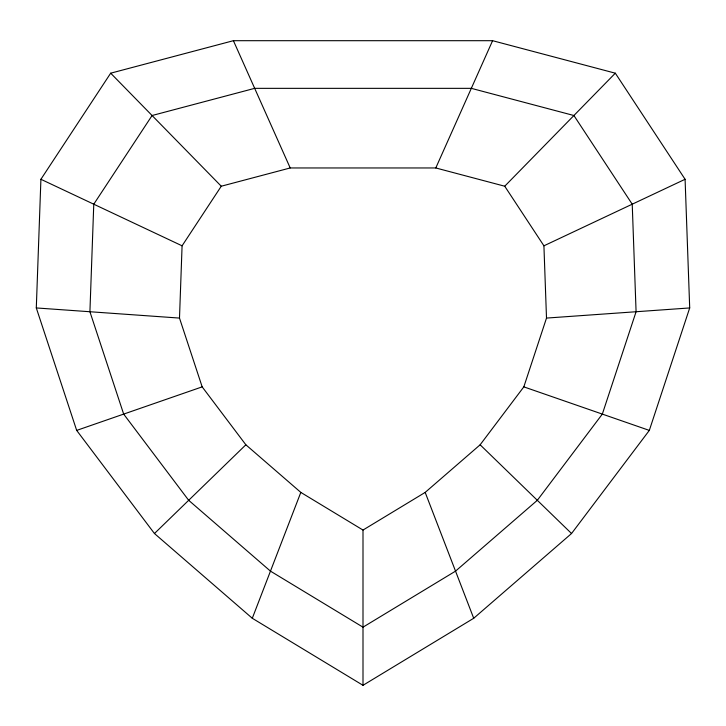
<?xml version="1.0" encoding="UTF-8"?>
<svg xmlns="http://www.w3.org/2000/svg" width="726" height="726" viewBox="0 0 726 726"><rect width="100%" height="100%" fill="white"/><g stroke="black" fill="none" stroke-linecap="round" stroke-linejoin="round"><path stroke-width="1.09" d="M36.3 307.942L40.91 179.286L110.679 73.19L233.409 40.692L492.591 40.692L615.321 73.19L685.09 179.286L689.7 307.942L649.325 430.4L571.543 533.519L473.706 618.271L363 685.308L252.294 618.271L154.456 533.519L76.675 430.4L36.3 307.942L179.494 318.079L202.173 386.867L245.86 444.793L300.818 492.4L363 530.053L363 685.308M179.494 318.079L182.081 245.815L221.267 186.219L290.209 167.96L435.791 167.96L504.733 186.219L543.919 245.815L546.506 318.079L523.827 386.867L480.14 444.793L425.182 492.4L363 530.053M252.294 618.271L300.818 492.4M435.791 167.96L492.591 40.692M504.733 186.219L615.321 73.19M154.456 533.519L245.86 444.793M543.919 245.815L685.09 179.286M76.675 430.4L202.173 386.867M546.506 318.079L689.7 307.942M523.827 386.867L649.325 430.4M40.91 179.286L182.081 245.815M480.14 444.793L571.543 533.519M110.679 73.19L221.267 186.219M233.409 40.692L290.209 167.96M425.182 492.4L473.706 618.271M93.772 204.197L89.915 311.735L123.665 414.092L188.678 500.296L270.462 571.135L363 627.173L455.538 571.135L537.322 500.296L602.335 414.092L636.085 311.735L632.228 204.197L573.912 115.516L471.319 88.345L254.681 88.345L152.088 115.516L93.772 204.197"/></g></svg>
